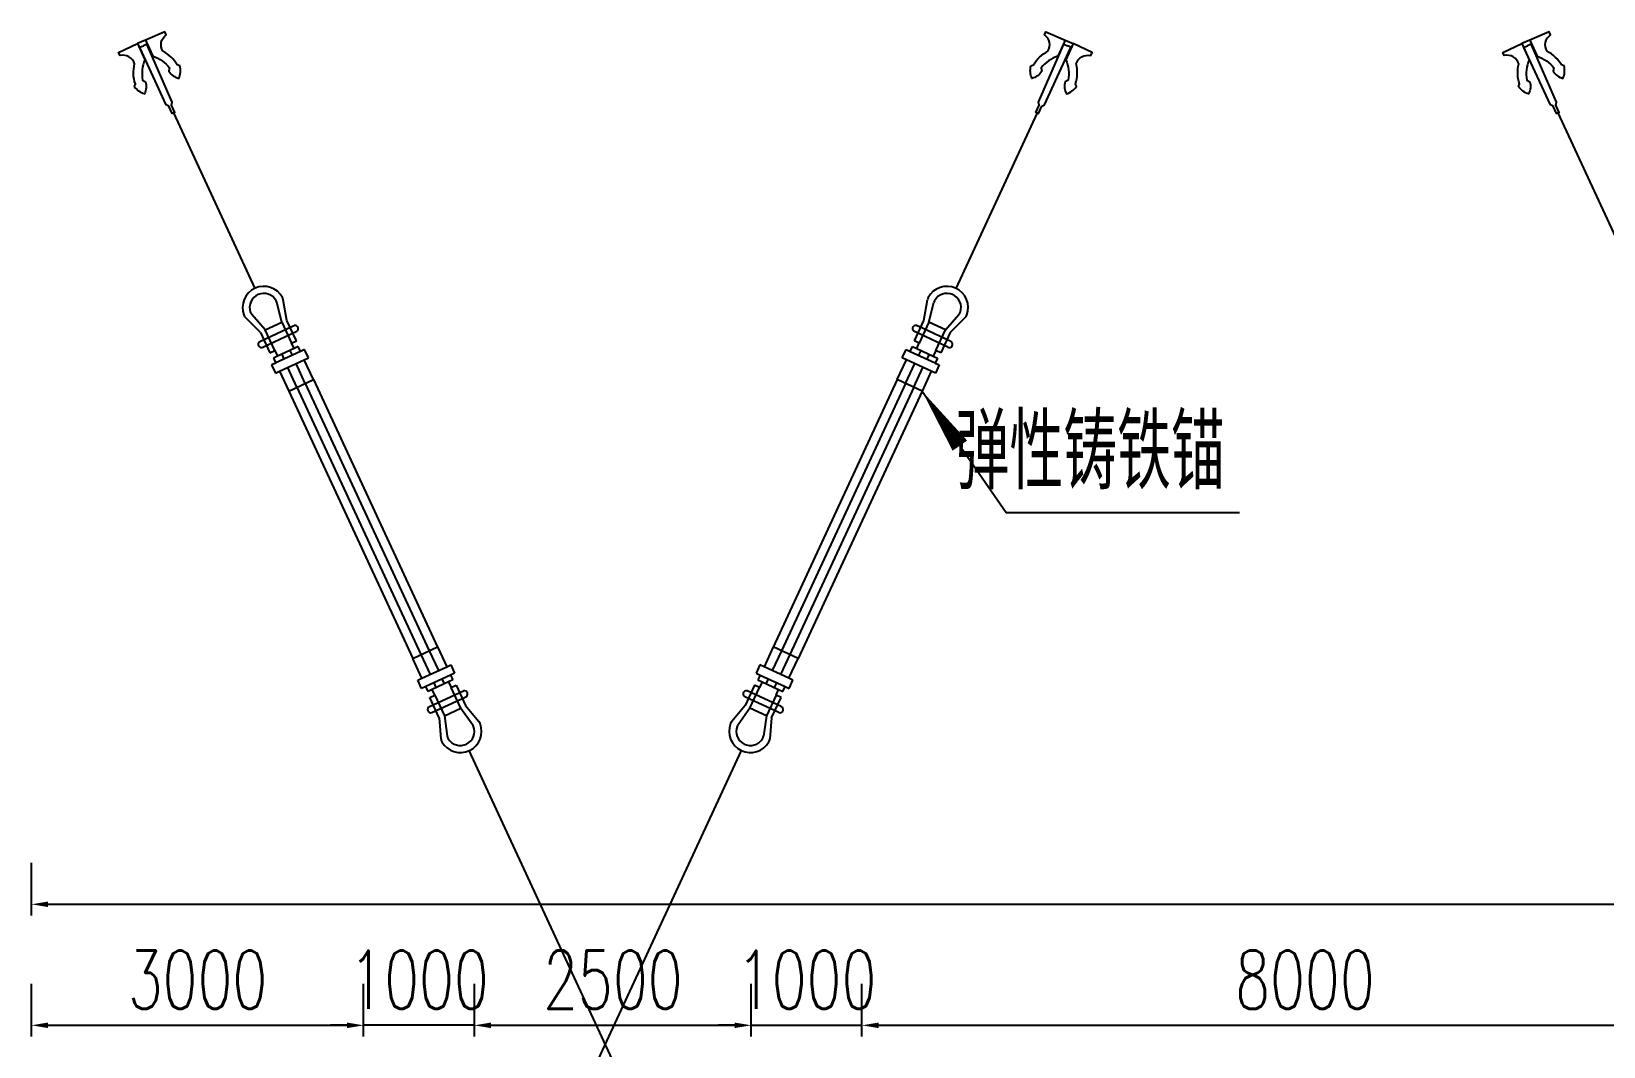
# Model space of a CAD drawing. Extents: x -89702 to 926017, y -610001 to -56924.
# Drawn here: x 46550 to 60747, y -213076 to -203906 of the extents above; entities that cross this region are included whole.
import ezdxf

# ---------------------------------------------------------------- set-up
doc = ezdxf.new("R2010")
doc.units = 0
doc.header["$LTSCALE"] = 10
doc.header["$MEASUREMENT"] = 0
for name, color, linetype in [('AECOM-园建', 2, 'Continuous'), ('DIM_LEAD', 3, 'Continuous'), ('PUB_TEXT', 7, 'Continuous'), ('W-FLOAT_BOWL浮筒', 253, 'Continuous'), ('W-MOUNTING固定方式', 5, 'Continuous')]:
    doc.layers.add(name, color=color, linetype=linetype)
doc.styles.add('_TCH_DIM', font='SIMPLEX', dxfattribs={"bigfont": 'GBCBIG'})
doc.styles.add('STANDARD_T3', font='simplex.shx', dxfattribs={"width": 0.7, "bigfont": 'gbcbig.shx'})
doc.dimstyles.new('W&&150', dxfattribs={"dimtxt": 525, "dimasz": 150, "dimexe": 375, "dimexo": 450, "dimgap": 150, "dimtad": 1, "dimdec": 0, "dimzin": 0, "dimdsep": 46, "dimtxsty": 'STANDARD_T3', "dimcen": 0.09, "dimclrd": 1, "dimclre": 1, "dimclrt": 7, "dimazin": 2, "dimtfac": 1, "dimtdec": 0, "dimtix": 1, "dimtmove": 2, "dimatfit": 3, "dimfxl": 0, "dimtolj": 1, "dimtzin": 0, "dimarcsym": 0})

# ---------------------------------------------------------------- blocks, each defined once
blk = doc.blocks.new('*D1036')
at = {"layer": 'Defpoints', "color": 0, "transparency": 16777216}
for p in [(49550, -212884), (46550, -225628), (49550, -225628)]:
    blk.add_point(p, dxfattribs=at)
at = {"layer": 'W-FLOAT_BOWL浮筒', "color": 1, "lineweight": -2, "transparency": 16777216}
for p, q in [((46550, -212984), (46550, -212509)), ((49550, -212984), (49550, -212509)), ((46700, -212884), (49400, -212884))]:
    blk.add_line(p, q, dxfattribs=at)
at = {"layer": 'W-FLOAT_BOWL浮筒', "color": 1, "transparency": 16777216}
for points in [[(46700, -212859), (46700, -212909), (46550, -212884)], [(49400, -212859), (49400, -212909), (49550, -212884)]]:
    blk.add_solid(points, dxfattribs=at)
at = {"layer": 'W-FLOAT_BOWL浮筒', "color": 7, "transparency": 16777216, "insert": (48050, -212472), "char_height": 525, "attachment_point": 5, "style": 'STANDARD_T3'}
blk.add_mtext('\\A1;3000', dxfattribs=at)
blk = doc.blocks.new('*D1037')
at = {"layer": 'Defpoints', "color": 0, "transparency": 16777216}
for p in [(62050, -212884), (54050, -213929), (62050, -225628)]:
    blk.add_point(p, dxfattribs=at)
at = {"layer": 'W-FLOAT_BOWL浮筒', "color": 1, "lineweight": -2, "transparency": 16777216}
for p, q in [((54050, -212984), (54050, -212509)), ((62050, -212984), (62050, -212509)), ((54200, -212884), (61900, -212884))]:
    blk.add_line(p, q, dxfattribs=at)
at = {"layer": 'W-FLOAT_BOWL浮筒', "color": 1, "transparency": 16777216}
for points in [[(54200, -212859), (54200, -212909), (54050, -212884)], [(61900, -212859), (61900, -212909), (62050, -212884)]]:
    blk.add_solid(points, dxfattribs=at)
at = {"layer": 'W-FLOAT_BOWL浮筒', "color": 7, "transparency": 16777216, "insert": (58050, -212472), "char_height": 525, "attachment_point": 5, "style": 'STANDARD_T3'}
blk.add_mtext('\\A1;8000', dxfattribs=at)
blk = doc.blocks.new('*D1038')
at = {"layer": 'Defpoints', "color": 0, "transparency": 16777216}
for p in [(53050, -212884), (50550, -213628), (53050, -213628)]:
    blk.add_point(p, dxfattribs=at)
at = {"layer": 'W-FLOAT_BOWL浮筒', "color": 1, "lineweight": -2, "transparency": 16777216}
for p, q in [((50550, -212984), (50550, -212509)), ((53050, -212984), (53050, -212509)), ((50700, -212884), (52900, -212884))]:
    blk.add_line(p, q, dxfattribs=at)
at = {"layer": 'W-FLOAT_BOWL浮筒', "color": 1, "transparency": 16777216}
for points in [[(50700, -212859), (50700, -212909), (50550, -212884)], [(52900, -212859), (52900, -212909), (53050, -212884)]]:
    blk.add_solid(points, dxfattribs=at)
at = {"layer": 'W-FLOAT_BOWL浮筒', "color": 7, "transparency": 16777216, "insert": (51800, -212472), "char_height": 525, "attachment_point": 5, "style": 'STANDARD_T3'}
blk.add_mtext('\\A1;2500', dxfattribs=at)
blk = doc.blocks.new('*D1048')
at = {"layer": 'Defpoints', "color": 0, "linetype": 'ByBlock', "transparency": 16777216}
for p in [(54050, -212884), (53050, -213628), (54050, -225628)]:
    blk.add_point(p, dxfattribs=at)
at = {"layer": 'W-FLOAT_BOWL浮筒', "color": 1, "linetype": 'ByBlock', "lineweight": -2, "transparency": 16777216}
for p, q in [((53050, -212984), (53050, -212509)), ((54050, -212984), (54050, -212509)), ((52900, -212884), (52750, -212884)), ((53050, -212884), (54050, -212884)), ((54200, -212884), (54350, -212884))]:
    blk.add_line(p, q, dxfattribs=at)
at = {"layer": 'W-FLOAT_BOWL浮筒', "color": 1, "linetype": 'ByBlock', "transparency": 16777216}
for points in [[(52900, -212859), (52900, -212909), (53050, -212884)], [(54200, -212859), (54200, -212909), (54050, -212884)]]:
    blk.add_solid(points, dxfattribs=at)
at = {"layer": 'W-FLOAT_BOWL浮筒', "color": 7, "linetype": 'ByBlock', "transparency": 16777216, "insert": (53550, -212472), "char_height": 525, "attachment_point": 5, "style": 'STANDARD_T3'}
blk.add_mtext('\\A1;1000', dxfattribs=at)
blk = doc.blocks.new('*D1050')
at = {"layer": 'Defpoints', "color": 0, "linetype": 'ByBlock', "transparency": 16777216}
for p in [(49550, -212884), (50550, -213628), (49550, -225628)]:
    blk.add_point(p, dxfattribs=at)
at = {"layer": 'W-FLOAT_BOWL浮筒', "color": 1, "linetype": 'ByBlock', "lineweight": -2, "transparency": 16777216}
for p, q in [((49550, -212984), (49550, -212509)), ((50550, -212984), (50550, -212509)), ((49400, -212884), (49250, -212884)), ((50550, -212884), (49550, -212884)), ((50700, -212884), (50850, -212884))]:
    blk.add_line(p, q, dxfattribs=at)
at = {"layer": 'W-FLOAT_BOWL浮筒', "color": 1, "linetype": 'ByBlock', "transparency": 16777216}
for points in [[(49400, -212859), (49400, -212909), (49550, -212884)], [(50700, -212859), (50700, -212909), (50550, -212884)]]:
    blk.add_solid(points, dxfattribs=at)
at = {"layer": 'W-FLOAT_BOWL浮筒', "color": 7, "linetype": 'ByBlock', "transparency": 16777216, "insert": (50050, -212472), "char_height": 525, "attachment_point": 5, "style": 'STANDARD_T3'}
blk.add_mtext('\\A1;1000', dxfattribs=at)
blk = doc.blocks.new('*D2377')
at = {"layer": 'Defpoints', "color": 0, "linetype": 'ByBlock', "transparency": 16777216}
for p in [(82050, -211791), (46550, -212509), (82050, -212509)]:
    blk.add_point(p, dxfattribs=at)
at = {"layer": 'W-FLOAT_BOWL浮筒', "color": 1, "linetype": 'ByBlock', "lineweight": -2, "transparency": 16777216}
for p, q in [((46550, -211891), (46550, -211416)), ((82050, -211891), (82050, -211416)), ((46700, -211791), (81900, -211791))]:
    blk.add_line(p, q, dxfattribs=at)
at = {"layer": 'W-FLOAT_BOWL浮筒', "color": 1, "linetype": 'ByBlock', "transparency": 16777216}
for points in [[(46700, -211766), (46700, -211816), (46550, -211791)], [(81900, -211766), (81900, -211816), (82050, -211791)]]:
    blk.add_solid(points, dxfattribs=at)
at = {"layer": 'W-FLOAT_BOWL浮筒', "color": 7, "linetype": 'ByBlock', "transparency": 16777216, "insert": (64300, -211379), "char_height": 525, "attachment_point": 5, "style": 'STANDARD_T3'}
blk.add_mtext('\\A1;35500', dxfattribs=at)
blk = doc.blocks.new('$matou$00000106')
blk.add_line((-31, -275, 0), (31, -275, 0))
at = {"elevation": 0}
for points in [[(1, 275), (-10, 275), (-10, 219), (-23, 201), (-27, -239), (-21, -245), (0, -245)], [(0, 275), (11, 275), (11, 219), (24, 201), (28, -239), (21, -245), (0, -245)]]:
    blk.add_lwpolyline(points, dxfattribs=at)
for points in [[(-31, -275), (-31, -149, -0.158691), (-104, -26), (-90, -7, 0.186687), (-133, 68, 0.169045), (-176, -9), (-162, -23, 0.1524), (-109, -153, -0.391481), (-179, -249), (-179, -273), (-31, -275)], [(31, -275), (31, -149, 0.158691), (104, -26), (90, -7, -0.186687), (133, 68, -0.169045), (176, -9), (162, -23, -0.1524), (109, -153, 0.391481), (179, -249), (179, -273), (31, -275)]]:
    blk.add_lwpolyline(points, format="xyb", dxfattribs=at)

msp = doc.modelspace()

# ---------------------------------------------------------------- linework, layer by layer
at = {"layer": 'AECOM-园建'}
for p, q in [((47833.9, -204642.3), (48567.7, -206226.8)), ((55631.7, -204642.3), (54897.8, -206226.8)), ((60333.9, -204642.3), (61067.7, -206226.8)), ((48772.5, -206839), (48734.8, -206856.4)), ((48749, -206789.5), (48772.5, -206839)), ((48979.3, -206797.4), (48755.5, -206901)), ((48921.1, -206770.1), (48772.5, -206839)), ((48921.1, -206770.1), (48898.1, -206720.2)), ((48958.7, -206752.8), (48921.1, -206770.1)), ((48979.3, -206797.4), (48958.7, -206752.8)), ((49016.8, -206780.1), (48979.3, -206797.4)), ((49051.2, -206854.6), (49016.8, -206780.1)), ((54414.4, -206854.6), (54448.8, -206780.1)), ((54448.8, -206780.1), (54486.3, -206797.4)), ((54486.3, -206797.4), (54506.8, -206752.8)), ((54486.3, -206797.4), (54710.1, -206901)), ((54506.8, -206752.8), (54544.4, -206770.1)), ((54544.4, -206770.1), (54567.4, -206720.2)), ((54544.4, -206770.1), (54693.1, -206839)), ((54716.6, -206789.5), (54693.1, -206839)), ((54693.1, -206839), (54730.8, -206856.4)), ((48755.6, -206901.3), (48718.5, -206918.4)), ((48718.5, -206918.4), (48752.9, -206992.8)), ((48734.8, -206856.4), (48755.6, -206901.3)), ((48752.9, -206992.8), (48790.1, -206975.6)), ((48790.1, -206975.6), (49013.7, -206871.6)), ((48790.1, -206975.6), (48873.1, -207154.5)), ((49013.8, -206871.8), (49051.2, -206854.6)), ((49097.3, -207051.3), (49013.8, -206871.8)), ((54368.2, -207051.3), (54451.7, -206871.8)), ((54451.7, -206871.8), (54414.4, -206854.6)), ((54675.5, -206975.6), (54451.9, -206871.6)), ((54675.5, -206975.6), (54592.4, -207154.5)), ((54712.6, -206992.8), (54675.5, -206975.6)), ((54730.8, -206856.4), (54710, -206901.3)), ((54710, -206901.3), (54747.1, -206918.4)), ((54747.1, -206918.4), (54712.6, -206992.8)), ((48873.1, -207154.5), (49097.3, -207051.3)), ((48948, -207120), (50067.9, -209535.6)), ((49022.8, -207085.6), (50142.6, -209501.3)), ((49097.3, -207051.3), (50217.4, -209466.9)), ((54368.2, -207051.3), (53248.2, -209466.9)), ((54442.8, -207085.6), (53322.9, -209501.3)), ((54517.6, -207120), (53397.7, -209535.6)), ((54592.4, -207154.5), (54368.2, -207051.3)), ((48873.1, -207154.5), (49993.2, -209570)), ((54592.4, -207154.5), (53472.4, -209570)), ((49993.2, -209570), (50216.7, -209465.5)), ((50216.7, -209465.5), (50299.8, -209645.2)), ((53248.8, -209465.5), (53165.8, -209645.2)), ((53472.4, -209570), (53248.8, -209465.5)), ((50076.1, -209748.9), (49993.2, -209570)), ((50076.1, -209748.9), (50299.9, -209645.5)), ((50299.8, -209645.2), (50337, -209627.8)), ((50337, -209627.8), (50371.8, -209702.2)), ((53128.5, -209627.8), (53093.8, -209702.2)), ((53165.8, -209645.2), (53128.5, -209627.8)), ((53389.5, -209748.9), (53165.7, -209645.5)), ((53389.5, -209748.9), (53472.4, -209570)), ((50038.9, -209766.2), (50076.1, -209748.9)), ((50073.4, -209840.5), (50038.9, -209766.2)), ((50110.5, -209823.3), (50073.4, -209840.5)), ((50131.3, -209868.1), (50110.5, -209823.3)), ((50334.3, -209719.7), (50110.6, -209823.6)), ((50317.6, -209781.7), (50168.9, -209850.6)), ((50355.1, -209764.2), (50317.6, -209781.7)), ((50317.6, -209781.7), (50340.8, -209831.5)), ((50371.8, -209702.2), (50334.3, -209719.7)), ((50334.3, -209719.7), (50355.1, -209764.2)), ((53093.8, -209702.2), (53131.2, -209719.7)), ((53131.2, -209719.7), (53110.5, -209764.2)), ((53110.5, -209764.2), (53148, -209781.7)), ((53148, -209781.7), (53124.7, -209831.5)), ((53131.2, -209719.7), (53355, -209823.6)), ((53148, -209781.7), (53296.6, -209850.6)), ((53334.3, -209868.1), (53355.1, -209823.3)), ((53355.1, -209823.3), (53392.2, -209840.5)), ((53426.7, -209766.2), (53389.5, -209748.9)), ((53392.2, -209840.5), (53426.7, -209766.2)), ((50168.9, -209850.6), (50131.3, -209868.1)), ((50146.7, -209921.4), (50191.6, -209900.5)), ((50232.4, -210106.1), (50146.7, -209921.4)), ((50191.6, -209900.5), (50168.9, -209850.6)), ((53233.1, -210106.1), (53318.9, -209921.4)), ((53274, -209900.5), (53296.6, -209850.6)), ((53318.9, -209921.4), (53274, -209900.5)), ((53296.6, -209850.6), (53334.3, -209868.1)), ((52006.5, -213647.2), (50503.8, -210402.5)), ((51459, -213647.2), (52961.8, -210402.5))]:
    msp.add_line(p, q, dxfattribs=at)
at = {"layer": 'AECOM-园建', "color": 7}
for p, q in [((48810.8, -206532.8), (48766.3, -206354.2)), ((48857.5, -206516.2), (48824.2, -206329.3)), ((54608.1, -206516.2), (54641.3, -206329.3)), ((54654.8, -206532.8), (54699.3, -206354.2)), ((48618.5, -206625.5), (48483.1, -206490.6)), ((48661.8, -206601.2), (48539.6, -206463.1)), ((48810.6, -206532.3), (48898, -206720.9)), ((48942.7, -206700.1), (48857.5, -206516.2)), ((54522.9, -206700.1), (54608.1, -206516.2)), ((54655, -206532.3), (54567.6, -206720.9)), ((54803.8, -206601.2), (54926, -206463.1)), ((54847, -206625.5), (54982.4, -206490.6)), ((48618.5, -206625.5), (48704.1, -206810.3)), ((48749, -206789.5), (48661.8, -206601.2)), ((48898, -206720.9), (48942.7, -206700.1)), ((54567.6, -206720.9), (54522.9, -206700.1)), ((54716.6, -206789.5), (54803.8, -206601.2)), ((54847, -206625.5), (54761.5, -206810.3)), ((48704.1, -206810.3), (48749, -206789.5)), ((54761.5, -206810.3), (54716.6, -206789.5)), ((50340.2, -209831.2), (50384.9, -209810.4)), ((50384.9, -209810.4), (50470.2, -209994.3)), ((53080.7, -209810.4), (52995.3, -209994.3)), ((53125.4, -209831.2), (53080.7, -209810.4)), ((50191.6, -209900.5), (50278.9, -210088.7)), ((50427.7, -210019.7), (50340.2, -209831.2)), ((53037.9, -210019.7), (53125.4, -209831.2)), ((53274, -209900.5), (53186.6, -210088.7)), ((50232.4, -210106.1), (50247.9, -210296.6)), ((50278.9, -210088.7), (50305.4, -210271.3)), ((50427.3, -210019.2), (50535, -210168.6)), ((50470.2, -209994.3), (50591.4, -210140.4)), ((52995.3, -209994.3), (52874.2, -210140.4)), ((53038.2, -210019.2), (52930.6, -210168.6)), ((53186.6, -210088.7), (53160.2, -210271.3)), ((53233.1, -210106.1), (53217.7, -210296.6))]:
    msp.add_line(p, q, dxfattribs=at)
at = {"layer": 'AECOM-园建', "color": 4}
for p, q in [((48661.8, -206601.2), (48810.6, -206532.3)), ((54803.8, -206601.2), (54655, -206532.3)), ((48809.7, -206821.7), (48830.4, -206866.3)), ((48884.4, -206787.1), (48905, -206831.7)), ((54581.2, -206787.1), (54560.5, -206831.7)), ((54655.8, -206821.7), (54635.2, -206866.3)), ((48948, -207120), (48865, -206940.8)), ((49022.8, -207085.6), (48939.6, -206906.1)), ((54442.8, -207085.6), (54526, -206906.1)), ((54517.6, -207120), (54600.6, -206940.8)), ((50067.7, -209535.2), (50150.9, -209714.3)), ((50142.6, -209501.3), (50225.4, -209679.9)), ((53322.9, -209501.3), (53240.2, -209679.9)), ((53397.9, -209535.2), (53314.7, -209714.3)), ((50206.2, -209833.4), (50185.5, -209788.8)), ((50280.8, -209798.8), (50260.1, -209754.1)), ((53184.8, -209798.8), (53205.4, -209754.1)), ((53259.4, -209833.4), (53280.1, -209788.8)), ((50278.9, -210088.7), (50427.7, -210019.7)), ((53186.6, -210088.7), (53037.9, -210019.7))]:
    msp.add_line(p, q, dxfattribs=at)
at = {"layer": 'AECOM-园建', "color": 6}
for p, q in [((48611.5, -206706.6), (48913, -206567)), ((48641, -206757.7), (48946.5, -206614.9)), ((54824.6, -206757.7), (54519.1, -206614.9)), ((54854, -206706.6), (54552.5, -206567)), ((50146, -210003.6), (50452.4, -209862.6)), ((50166, -210059), (50467.4, -209919.1)), ((53299.6, -210059), (52998.2, -209919.1)), ((53319.5, -210003.6), (53013.2, -209862.6))]:
    msp.add_line(p, q, dxfattribs=at)
at = {"layer": 'AECOM-园建', "color": 7}
for centre, radius, start, end in [((48648.4, -206401), 192, 28.19299, 200.23245), ((48648.4, -206401), 128, 29.37851, 197.86824), ((54817.2, -206401), 192, 339.76755, 151.80701), ((54817.2, -206401), 128, 342.13176, 150.62149), ((48704.2, -206369.6), 64, 13.97629, 29.37851), ((48761.2, -206340.5), 64, 10.09241, 28.19299), ((54704.3, -206340.5), 64, 151.80701, 169.90759), ((54761.4, -206369.6), 64, 150.62149, 166.02371), ((48528.3, -206445.3), 64, 200.23245, 225.10725), ((48587.5, -206420.7), 64, 197.86824, 221.50455), ((54878.1, -206420.7), 64, 318.49545, 342.13176), ((54937.3, -206445.3), 64, 314.89275, 339.76755), ((50423.1, -210228.3), 192, 209.52078, 21.56024), ((50423.1, -210228.3), 128, 211.88499, 20.37471), ((50483.1, -210206), 64, 20.37471, 35.77694), ((50542.1, -210181.3), 64, 21.56024, 39.66082), ((53042.5, -210228.3), 192, 158.43976, 330.47922), ((52923.4, -210181.3), 64, 140.33918, 158.43976), ((53042.5, -210228.3), 128, 159.62529, 328.11501), ((52982.5, -210206), 64, 144.22306, 159.62529), ((50311.7, -210291.4), 64, 184.64598, 209.52078), ((50368.7, -210262.1), 64, 188.24867, 211.88499), ((53096.8, -210262.1), 64, 328.11501, 351.75133), ((53153.9, -210291.4), 64, 330.47922, 355.35402)]:
    msp.add_arc(centre, radius, start, end, dxfattribs=at)
at = {"layer": 'AECOM-园建', "color": 6}
for centre, radius, start, end in [((48929.5, -206591.1), 29.3, 305.46612, 125.22233), ((54536.1, -206591.1), 29.3, 54.77767, 234.53388), ((48626.2, -206732.2), 29.5, 119.97776, 299.97776), ((54839.3, -206732.2), 29.5, 240.02224, 60.02224), ((50459.6, -209890.9), 29.3, 284.5309, 104.28711), ((53006, -209890.9), 29.3, 75.71289, 255.4691), ((50156, -210031.3), 29.5, 109.77547, 289.77547), ((53309.6, -210031.3), 29.5, 250.22453, 70.22453)]:
    msp.add_arc(centre, radius, start, end, dxfattribs=at)
at = {"layer": 'DIM_LEAD', "color": 0, "linetype": 'ByBlock'}
for p, q in [((54592.4, -207154.5), (55353.1, -208252.5)), ((55353.1, -208252.5), (57459.3, -208252.5))]:
    msp.add_line(p, q, dxfattribs=at)
msp.add_lwpolyline([(54592.4, -207154.5, 0, 160, 0), (54934.1, -207647.7, 0, 0, 0)], format="xyseb", dxfattribs=at)

# ---------------------------------------------------------------- block references
at = {"layer": 'W-MOUNTING固定方式', "zscale": 0.6400000000000001}
for p, xscale, yscale, rotation in [((47689.5, -204321.3, 0), 1.280000000000001, 1.280000000000001, 204.2235542229588), ((55776.1, -204321.3, 0), 1.28, -1.28, 335.7764457770412), ((60189.5, -204321.3, 0), 1.280000000000001, 1.280000000000001, 204.2235542229588)]:
    msp.add_blockref('$matou$00000106', p, dxfattribs=dict(at, xscale=xscale, yscale=yscale, rotation=rotation))

# ---------------------------------------------------------------- texts
at = {"layer": 'PUB_TEXT', "color": 7, "linetype": 'ByBlock', "style": '_TCH_DIM'}
msp.add_text('弹性铸铁锚', height=675.18, dxfattribs=at).set_placement((54896.1, -208042.5))

# ---------------------------------------------------------------- dimensions: what is measured, and where the dimension line sits
at = {"layer": 'W-FLOAT_BOWL浮筒', "color": 0, "linetype": 'ByBlock'}
for base, p1, p2, picture, middle in [((82050, -211791.4), (46550, -212509.3), (82050, -212509.3), '*D2377', (64300, -211378.9)), ((49550, -212884.3), (50550, -213627.9), (49550, -225627.9), '*D1050', (50050, -212471.8)), ((54050, -212884.3), (53050, -213627.9), (54050, -225627.9), '*D1048', (53550, -212471.8))]:
    dim = msp.add_linear_dim(base=base, p1=p1, p2=p2, dimstyle='W&&150', override={"dimfxlon": 1}, dxfattribs=at)
    dim.commit()
    dim.dimension.update_dxf_attribs({"geometry": picture, "text_midpoint": middle})
at = {"layer": 'W-FLOAT_BOWL浮筒'}
for base, p1, p2, picture, middle in [((49550, -212884.3), (46550, -225627.9), (49550, -225627.9), '*D1036', (48050, -212471.8)), ((53050, -212884.3), (50550, -213627.9), (53050, -213627.9), '*D1038', (51800, -212471.8)), ((62050, -212884.3), (54050, -213928.8), (62050, -225627.9), '*D1037', (58050, -212471.8))]:
    dim = msp.add_linear_dim(base=base, p1=p1, p2=p2, dimstyle='W&&150', override={"dimfxlon": 1}, dxfattribs=at)
    dim.commit()
    dim.dimension.update_dxf_attribs({"geometry": picture, "text_midpoint": middle})

doc.saveas('drawing.dxf')
